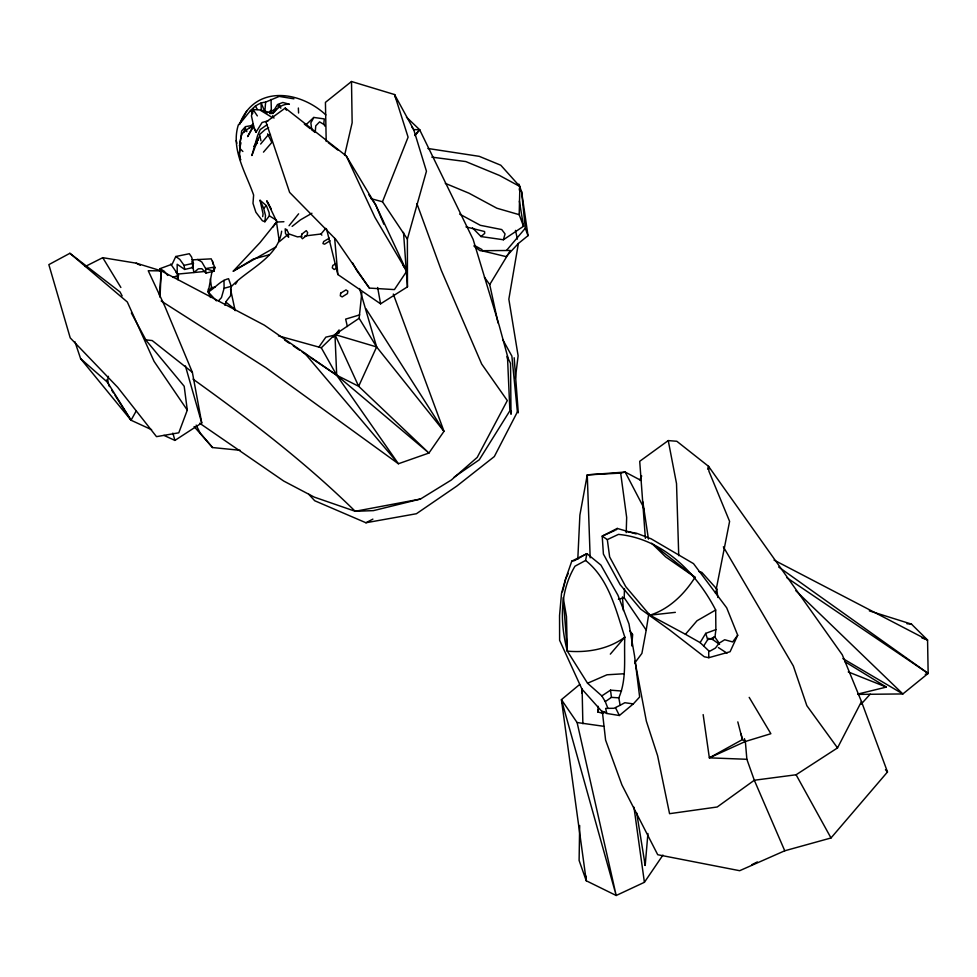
<?xml version="1.0" encoding="UTF-8"?>
<svg xmlns="http://www.w3.org/2000/svg" width="977" height="977" viewBox="0 0 977 977"><rect width="100%" height="100%" fill="white"/><g stroke="black" fill="none" stroke-linecap="round" stroke-linejoin="round"><path stroke-width="1.47" d="M606.827 713.479L605.63 708.41L614.008 708.276L620.139 705.272L618.82 697.847C627.063 678.783 623.79 657.338 624.828 637.175C615.974 610.112 608.989 578.995 585.602 560.456L586.908 553.641L600.904 565.06L617.928 595.188L628.98 623.937L634.549 655.921L639.654 696.992L633.316 703.904L619.381 715.506L606.827 713.479L601.869 711.439L581.938 689.103L559.613 640.301L559.552 615.522L561.543 593.222L565.475 579.312L571.814 561.116L586.908 553.641L574.476 560.615L571.814 561.116M579.666 825.48L579.105 860.444L586.249 880.765L616.194 895.494L644.405 882.304L662.931 855.095M581.803 693.206L581.877 688.651M472.489 227.861L481.038 236.568L503.411 239.756L523.513 226.285L519.19 214.671L519.874 186.485L500.786 165.223L479.267 156.344L427.889 148.48M634.671 663.114L641.901 653.393L646.212 630.104L624.205 597.777L624.486 588.679M626.208 532.624L626.672 517.468L620.664 473.1L625.17 472.05L641.291 480.574M577.798 559.235L579.886 515.087L587.262 474.871L620.664 473.1M632.046 645.858L632.473 634.281L629.921 630.8M631.948 645.724L632.473 634.281M160.008 297.24L161.242 270.861L136.267 263.179L102.744 257.672L85.243 266.513M603.298 713.479L597.839 711.977L598.193 706.298M159.422 295.201L161.242 270.861L148.235 270.739L164.832 306.265L192.359 372.298L201.738 422.956L174.92 440.419L163.941 435.376M210.531 297.496L208.272 292.001C215.27 287.885 220.338 280.582 228.569 278.701L231.256 286.322L230.572 295.75L226.42 301.026L224.869 305.264M267.234 112.905L264.84 111.72L265.622 102.096L279.214 96.418L293.93 98.824M315.278 131.712L315.766 125.825L319.589 121.881L324.266 124.665M644.539 862.471L645.199 865.414L647.922 833.503M239.902 148.431L239.304 154.806L240.66 142.483L239.902 148.431L242.882 151.496M264.877 221.742L265.512 215.575L263.668 208.296L260.053 200.285L266.379 205.634L269.09 212.559L269.383 215.832L264.877 221.742L262.361 220.729L255.876 212.241L252.994 203.338L253.617 195.058C245.886 172.746 230.609 149.188 238.351 124.873C246.998 116.874 252.469 103.318 265.622 102.096M161.156 300.977L265.939 367.767L398.396 463.757L428.94 453.035L443.998 431.309L376.621 346.933L359.133 318.282L361.82 292.709M636.186 533.93L617.232 528.423L602.211 536.129L603.407 554.057L620.139 584.673L640.68 609.111L669.709 630.018L704.307 656.776L708.801 657.692L708.691 651.83L715.445 648.056L719.145 643.184L714.981 637.199L715.872 629.628L715.677 610.014C696.271 572.437 662.394 538.632 618.465 534.382L607.315 539.597L602.211 536.129L614.985 530.401M511.374 411.244L511.008 414.248L510.531 363.407L507.271 356.678M515.38 378.294L518.115 355.811L508.846 299.182L518.396 243.468L528.007 235.665L521.608 191.761L518.86 184.091M262.691 216.625L263.057 213.829L260.053 200.285M241.038 136.621L239.536 145.939L241.038 136.621L242.54 133.238L249.306 127.853L253.605 126.033L247.621 136.609L252.884 126.961M151.606 429.697L131.04 420.232L107.47 382.227L108.41 376.316M646.212 630.104L648.838 613.58M159.581 271.301L160.02 268.651L172.184 264.156L175.775 256.511L189.306 253.727L191.577 256.988L193.434 263.265L192.31 267.661L184.69 269.444L177.167 264.254L177.228 274.134L205.097 271.447M212.119 270.763L208.272 292.001L216.405 300.855M716.263 589.033L729.599 521.376L708.911 471.207L708.569 466.347L676.805 441.262L668.244 440.59L639.715 461.303L645.382 538.327M192.31 267.661L193.336 263.35L192.066 261.421L193.873 272.534L198.355 268.822L201.848 268.699L206 273.071L213.816 271.264L214.671 267.075L211.24 258.856L191.895 259.882M519.324 189.086L519.874 186.485L499.516 175.469L465.821 161.571L431.822 157.138M281.645 231.219C278.005 257.891 247.963 268.98 231.256 286.664M344.576 155.392L352.147 122.76L351.5 81.506L394.549 94.549L413.711 129.599L426.448 171.219L407.385 239.06L407.458 286.847L380.578 303.835L337.847 274.513L326.599 229.106M562.471 591.744L565.805 578.506L568.284 573.401M253.361 108.423L251.443 115.836L253.837 126.973L256.035 132.151L262.117 122.467L267.967 120.892M266.904 124.836L260.2 129.587L257.623 135.51L251.858 155.526L257.305 141.201L254.215 146.342L256.658 143.851M597.839 711.977L598.461 709.558M223.977 280.314L224.112 288.264L221.461 297.606L218.433 300.879M503.411 239.756L505.06 233.93L501.738 229.558L480.366 225.321L459.642 214.085M715.469 593.149L716.764 588.997L701.816 572.339L699.056 571.655M197.672 259.43L201.848 262.031L205.659 268.59L213.816 271.264L214.989 267.613M707.617 469.216L708.569 466.347L842.272 654.785L861.47 701.571L887.495 771.964L831 837.973L784.751 850.784L739.662 870.702L657.729 854.728L621.922 784.922L605.606 740.126L602.333 711.427M243.725 132.164L245.276 127.902L246.839 131.675M131.358 312.982L146.245 340.594L184.189 386.269L187.291 410.108L178.791 432.811L156.503 436.646L117.631 387.246L70.222 337.883L48.85 264.633L69.88 253.299L120.024 291.952L122.149 295.897M407.385 239.06L382.495 201.75L408.093 137.171L394.549 94.549L395.88 98.628M259.65 136.133L254.215 146.342M719.573 644.38L712.563 639.459L713.686 636.894M359.548 288.533L376.621 346.933L358.657 386.294L428.94 453.035L336.699 375.229L264.315 325.146L161.242 270.861M626.465 531.525L636.564 533.234L651.122 538.803L693.523 563.644L726.693 607.816L737.708 635.233L730.075 651.744L708.801 657.692M639.813 479.878L641.718 475.97M278.018 107.006L279.288 104.454L280.851 108.227M502.63 339.422L511.875 356.104L517.395 411.903L494.325 456.552L456.833 486.058L416.422 513.731L365.935 522.756L314.704 500.737L308.793 494.313M634.965 661.173L646.347 721.111L657.606 755.734L669.563 813.682L717.216 806.99L754.317 780.244L796.096 774.761L837.521 747.906L861.47 701.571M239.438 124.543C254.191 84.694 299.438 90.299 325.854 114.92M239.756 123.92L246.754 111.024M324.95 126.167L323.79 123.725L324.303 118.913L313.812 117.448L310.857 122.833L311.81 130.149M74.948 341.755L80.615 358.669L131.04 420.232L136.133 411.109M333.45 337.138L339.08 329.933M498.062 322.96L489.721 284.588L510.421 250.478L480.073 250.71L474.028 246.18M709.229 651.268L700.13 642.622L705.724 633.365L715.872 629.628M616.377 529.827L617.232 528.423M703.709 645.907L707.666 639.691L714.981 637.199M235.457 284.197L237.032 281.791M695.05 577.309L665.655 556.89L651.622 543.224L695.05 577.309C684.462 594.089 669.184 609.159 649.9 615.18L625.72 586.603L609.648 556.927L607.315 539.597M319.015 346.872L325.842 337.15L336.076 334.781M272.888 227.14L276.503 222.06L283.916 221.718M210.348 278.848L211.484 287.531L208.272 292.001L208.272 289.094M269.151 112.502L271.337 109.509L271.032 99.41M737.708 635.233L732.652 641.926L724.678 639.752L719.145 643.184M274.11 112.331C277.419 107.568 283.403 103.684 289.375 104.197L282.805 102.475L277.505 104.563L274.622 109.241L269.664 112.648M415.03 135.571L419.646 129.721L406.456 117.155M289.033 225.736L298.62 213.829M260.639 144.034L267.735 135.485L270.482 134.545M304.836 235.982L321.03 234.004L325.744 228.325M506.623 250.307L525.308 228.239L521.608 191.761L519.239 189.941M610.32 654.138L624.828 637.175C608.524 649.229 587.226 652.917 567.332 651.134C559.98 622.886 559.54 591.928 574.989 566.196L585.602 560.456M675.351 612.347L649.9 615.18L685.439 634.281L697.004 620.761L715.677 610.014M263.472 152.131L271.838 142.447L267.588 133.861M414.688 135.424L419.646 129.721L473.137 239.414L499.247 325.72L507.442 355.848L509.884 410.755L479.267 459.801L454.207 477.069M861.055 704.258L870.202 694.146M276.161 246.827L233.283 271.142L260.029 242.589L276.503 222.06L279.324 241.698L287.665 234.724M518.396 243.468L506.11 256.609L482.162 250.833M263.668 208.296L266.379 205.634M278.433 335.868L321.286 347.763L334.964 334.561L359.133 318.282M276.552 109.131L272.265 113.149L269.701 113.381M306.57 124.201L313.812 117.448M481.038 236.568L484.714 233.381L484.58 231.537L465.968 226.872M579.691 684.462L561.421 699.654L586.249 880.765L586.151 876.198M869.322 610.869L911.468 624.108L927.564 640.008L928.15 673.422L902.87 693.939L857.965 694.391M351.5 81.506L325.426 102.377L326.208 141.494M292.123 226.395L300.44 219.874L311.919 213.255M285.272 108.056L266.025 122.052L289.632 192.408L335.832 239.414L369.379 288.093L394.415 289.595L406.725 271.227L375.669 204.84L346.31 155.99L285.272 108.056L286.395 110.193M607.902 708.362L605.288 701.633L611.443 697.358L618.82 697.847M251.773 113.857L252.982 113.014M253.238 124.079L250.82 125.715L245.435 126.656L241.661 130.93L240.879 137.806M567.332 651.134L566.477 616.572L563.216 597.57L567.332 651.134L587.556 683.241L601.832 695.893L610.515 690.153L621.506 691.02M258.331 140.126L255.852 141.677L257.476 143.033M199.674 423.236L283.721 481.05L314.228 497.098L355.213 511.289L373.446 510.629L420.464 499.039L451.337 480.012L477.216 457.395L507.307 400.558L481.673 364.03L441.25 270.238L416.923 203.631M330.104 240.782L324.523 244.201L322.947 243.566L323.692 241.502L329.31 238.156M336.344 268.199L334.195 269.505L332.278 267.869L332.803 265.414L336.112 263.631M233.283 271.142L253.312 259.039L269.005 254.85M620.139 705.272L624.853 702.719L633.316 703.904M365.935 522.756L372.884 519.129M268.614 127.779L265.133 129.587L259.516 134.594L260.957 140.773M751.887 864.657L757.346 861.946M749.188 697.37L770.865 733.715L745.353 741.494L709.351 757.847L703.159 714.602M587.556 683.241L606.998 674.789L624.376 673.739M173.112 277.456L178.486 275.209L170.755 264.071M339.202 332.864L334.964 334.561L336.699 375.229L398.396 463.757L304.213 352.624M249.306 127.853L252.872 126.778M359.683 314.875L345.65 319.125L347.385 326.538M925.243 674.301L928.15 673.422L778.669 567.002M224.112 288.264L231.256 286.322M618.404 599.231L624.205 597.777M857.879 694.061L886.334 687.087L844.897 661.685M175.775 256.511L179.817 259.418L184.079 265.365L193.434 263.265M420.464 499.039L355.213 511.289C305.459 462.316 249.709 419.805 193.055 379.161M214.671 267.075L205.659 268.59L206 273.071M301.893 236.349L297.484 236.886L288.704 233.857M211.484 287.531L214.964 287.189M269.64 113.479L273.291 113.405L261.225 110.169L261.103 102.878L264.84 111.72M419.646 129.721L413.711 129.599L411.976 127.254M746.868 759.288L709.351 757.847L742.398 739.601L745.353 741.494L746.868 759.288L754.317 780.244L784.751 850.784M906.949 623.729L911.468 624.108M194.105 426.558L212.559 447.551L240.098 450.287M144.718 339.727L152.204 340.558L192.359 372.298M601.869 711.439L604.836 711.854M577.102 722.528L616.194 895.494L561.421 699.654L577.102 722.528L603.823 726.314M708.301 638.347L712.563 639.459M371.04 198.697L382.495 201.75M519.19 214.671L496.853 208.211L469.009 193.214L445.292 183.358M376.621 346.933L334.964 334.561L358.657 386.294L336.699 375.229L310.662 357.643M921.873 637.908L927.564 640.008L774.053 560.102M848.244 671.92L886.334 687.087M252.713 111.634L250.356 110.425L252.127 112.453M136.267 263.179L140.297 265.317M474.272 245.374L482.015 249.599M685.439 634.281L700.13 642.622M842.882 658.571L902.87 693.939L795.84 590.719M160.02 268.651L164.258 271.264L167.775 275.453M269.383 215.832L276.65 220.362M718.351 647.556L726.986 653.161M786.937 577.798L928.15 673.422M284.637 340.057L289.595 343.403M293.308 345.919L299.512 350.108M301.991 351.781L308.182 355.97M272.314 117.582L259.845 109.949L253.08 109.522L257.342 115.909M304.335 124.091L310.307 128.72M312.701 130.576L315.095 132.432M328.235 142.618L337.81 150.031M225.663 301.966L235.164 309.587M69.88 253.299L127.315 301.991L154.036 361.319L187.291 410.108M80.615 358.669L107.47 382.227M517.395 411.903L518.286 412.77L514.171 357.753M885.455 769.754L887.495 771.964M176.055 272.375L178.486 275.209L177.875 279.691L177.142 276.76M212.559 447.551L200.175 433.031L196.157 425.105M837.521 747.906L806.831 705.663L793.348 665.984L723.359 546.839M369.379 288.093L356.923 270.824L352.575 262.862M484.421 277.212L489.721 284.588M321.03 234.004L321.86 235.176M368.854 194.814L375.669 204.84L383.876 224.246M111.793 390.312L113.393 392.815M115.005 395.306L131.04 420.232M366.009 308.842L443.998 431.309L393.291 294.065M402.817 264.95L406.725 271.227L374.948 217.382L346.31 155.99M255.388 106.09L257.415 109.424M102.744 257.672L120.867 287.47M601.832 695.893L605.288 701.633M272.595 115.762L273.987 118.107M321.286 347.763L336.699 375.229M277.053 222.219L266.868 201.03L269.066 204.962M266.868 201.03L271.166 208.736M796.096 774.761L831 837.973M254.167 128.512L256.035 132.151M615.632 707.971L619.381 715.506M525.308 228.239L528.007 235.665M106.994 379.479L109.387 386.574M744.401 738.636L745.353 741.494M644.099 510.055L642.744 505.707L625.17 472.05L587.262 474.871L590.181 557.843M705.724 633.365L707.666 639.691M185.386 365.887L201.738 422.956M172.868 433.116L174.92 440.419M737.806 721.893L742.398 739.601L741.054 733.983M236.202 140.517L236.837 143.314M239.353 154.5L240.611 160.094L239.377 154.293M515.477 230.389L517.419 239.109M230.535 289.192L235.152 310.674M668.244 440.59L676.524 483.603L678.734 555.681M377.647 287.494L380.578 303.835M519.385 201.128L523.513 226.285M636.699 812.962L645.199 865.414M642.829 501.824L648.459 539.109M184.079 265.365L184.69 269.444M633.963 807.185L644.405 882.304M610.515 690.153L611.443 697.358M716.764 588.997L717.839 597.472M212.632 261.225L212.974 264.095M213.487 268.394L213.816 271.264M622.459 596.874L623.424 610.503M334.659 238.351L337.847 274.513M403.513 232.367L407.458 286.847M298.364 108.02L298.583 113.014M582.109 688.663L582.866 723.737M507.442 355.848L507.442 358.474M340.655 293.198L340.301 295.775L342.133 296.91L347.458 293.589L347.812 291.109L345.968 289.925L340.655 293.198M301.844 234.15L301.221 237.203L302.406 238.754L306.888 235.323L307.67 232.648L306.277 230.657L301.844 234.15M286.688 229.705L285.199 228.801L285.479 233.491L288.594 237.313L288.264 232.563L286.688 229.705"/></g></svg>
